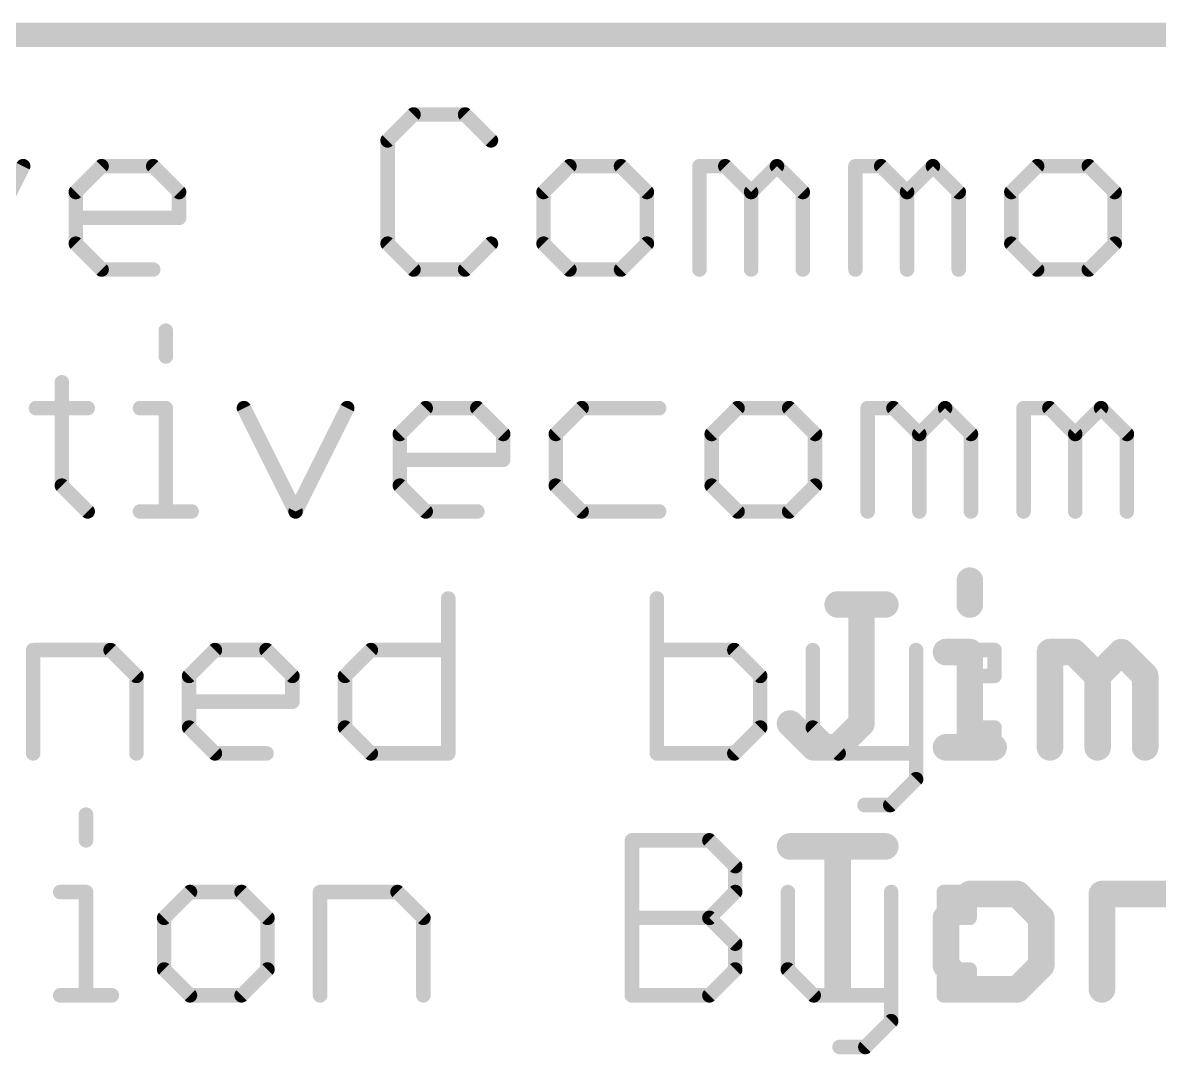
# Model space of a CAD drawing. Extents: x -16 to 95, y -11 to 53.
# Drawn here: x 27.64 to 39.58, y -10.7 to 0.13 of the extents above; entities that cross this region are included whole.
import ezdxf

# ---------------------------------------------------------------- set-up
doc = ezdxf.new("R2010")
doc.units = 0
for name, color, linetype in [('1', 12, 'CONTINUOUS'), ('16', 132, 'CONTINUOUS'), ('20', 53, 'CONTINUOUS'), ('51', 53, 'CONTINUOUS')]:
    doc.layers.add(name, color=color, linetype=linetype)

msp = doc.modelspace()

# ---------------------------------------------------------------- linework, layer by layer
at = {"layer": '1', "const_width": 0.254}
msp.add_lwpolyline([(0, 0), (59.69, 0)], dxfattribs=at)
at = {"layer": '16', "const_width": 0.254}
msp.add_lwpolyline([(0, 0), (59.69, 0)], dxfattribs=at)
at = {"layer": '20', "const_width": 0.2032}
msp.add_lwpolyline([(57.15, 0), (2.54, 0)], dxfattribs=at)
at = {"layer": '51'}
for points, const_width in [([(2.54, 0), (57.15, 0)], 0.254), ([(31.7453, -0.8368), (31.4742, -1.108)], 0.1524), ([(32.2877, -0.8368), (31.7453, -0.8368)], 0.1524), ([(32.5588, -1.108), (32.2877, -0.8368)], 0.1524), ([(31.4742, -1.108), (31.4742, -2.1926)], 0.1524), ([(27.105, -2.4638), (27.6474, -1.3791)], 0.1524), ([(28.1999, -1.6503), (28.471, -1.3791)], 0.1524), ([(28.471, -1.3791), (29.0134, -1.3791)], 0.1524), ([(29.0134, -1.3791), (29.2845, -1.6503)], 0.1524), ([(33.3825, -1.3791), (33.1113, -1.6503)], 0.1524), ([(33.9248, -1.3791), (33.3825, -1.3791)], 0.1524), ([(34.196, -1.6503), (33.9248, -1.3791)], 0.1524), ([(34.7485, -2.4638), (34.7485, -1.3791)], 0.1524), ([(34.7485, -1.3791), (35.0196, -1.3791)], 0.1524), ([(35.0196, -1.3791), (35.2908, -1.6503)], 0.1524), ([(35.2908, -1.6503), (35.562, -1.3791)], 0.1524), ([(35.562, -1.3791), (35.8331, -1.6503)], 0.1524), ([(36.3856, -2.4638), (36.3856, -1.3791)], 0.1524), ([(36.3856, -1.3791), (36.6568, -1.3791)], 0.1524), ([(36.6568, -1.3791), (36.928, -1.6503)], 0.1524), ([(36.928, -1.6503), (37.1991, -1.3791)], 0.1524), ([(37.1991, -1.3791), (37.4703, -1.6503)], 0.1524), ([(38.294, -1.3791), (38.0228, -1.6503)], 0.1524), ([(38.8363, -1.3791), (38.294, -1.3791)], 0.1524), ([(39.1075, -1.6503), (38.8363, -1.3791)], 0.1524), ([(28.1999, -2.1926), (28.1999, -1.6503)], 0.1524), ([(29.2845, -1.6503), (29.2845, -1.9215)], 0.1524), ([(33.1113, -1.6503), (33.1113, -2.1926)], 0.1524), ([(34.196, -2.1926), (34.196, -1.6503)], 0.1524), ([(35.2908, -1.6503), (35.2908, -2.4638)], 0.1524), ([(35.8331, -1.6503), (35.8331, -2.4638)], 0.1524), ([(36.928, -1.6503), (36.928, -2.4638)], 0.1524), ([(37.4703, -1.6503), (37.4703, -2.4638)], 0.1524), ([(38.0228, -1.6503), (38.0228, -2.1926)], 0.1524), ([(39.1075, -2.1926), (39.1075, -1.6503)], 0.1524), ([(29.2845, -1.9215), (28.1999, -1.9215)], 0.1524), ([(28.471, -2.4638), (28.1999, -2.1926)], 0.1524), ([(31.4742, -2.1926), (31.7453, -2.4638)], 0.1524), ([(32.2877, -2.4638), (32.5588, -2.1926)], 0.1524), ([(33.1113, -2.1926), (33.3825, -2.4638)], 0.1524), ([(33.9248, -2.4638), (34.196, -2.1926)], 0.1524), ([(38.0228, -2.1926), (38.294, -2.4638)], 0.1524), ([(38.8363, -2.4638), (39.1075, -2.1926)], 0.1524), ([(29.0134, -2.4638), (28.471, -2.4638)], 0.1524), ([(31.7453, -2.4638), (32.2877, -2.4638)], 0.1524), ([(33.3825, -2.4638), (33.9248, -2.4638)], 0.1524), ([(38.294, -2.4638), (38.8363, -2.4638)], 0.1524), ([(29.1451, -3.1056), (29.1451, -3.3768)], 0.1524), ([(28.0537, -3.648), (28.0537, -4.7326)], 0.1524), ([(27.7825, -3.9191), (28.3249, -3.9191)], 0.1524), ([(28.874, -3.9191), (29.1451, -3.9191)], 0.1524), ([(29.1451, -3.9191), (29.1451, -5.0038)], 0.1524), ([(29.9654, -3.9191), (30.5077, -5.0038)], 0.1524), ([(30.5077, -5.0038), (31.0501, -3.9191)], 0.1524), ([(31.6026, -4.1903), (31.8737, -3.9191)], 0.1524), ([(31.8737, -3.9191), (32.4161, -3.9191)], 0.1524), ([(32.4161, -3.9191), (32.6872, -4.1903)], 0.1524), ([(33.5109, -3.9191), (33.2397, -4.1903)], 0.1524), ([(34.3244, -3.9191), (33.5109, -3.9191)], 0.1524), ([(35.1481, -3.9191), (34.8769, -4.1903)], 0.1524), ([(35.6904, -3.9191), (35.1481, -3.9191)], 0.1524), ([(35.9615, -4.1903), (35.6904, -3.9191)], 0.1524), ([(36.514, -5.0038), (36.514, -3.9191)], 0.1524), ([(36.514, -3.9191), (36.7852, -3.9191)], 0.1524), ([(36.7852, -3.9191), (37.0564, -4.1903)], 0.1524), ([(37.0564, -4.1903), (37.3275, -3.9191)], 0.1524), ([(37.3275, -3.9191), (37.5987, -4.1903)], 0.1524), ([(38.1512, -5.0038), (38.1512, -3.9191)], 0.1524), ([(38.1512, -3.9191), (38.4224, -3.9191)], 0.1524), ([(38.4224, -3.9191), (38.6935, -4.1903)], 0.1524), ([(38.6935, -4.1903), (38.9647, -3.9191)], 0.1524), ([(38.9647, -3.9191), (39.2359, -4.1903)], 0.1524), ([(31.6026, -4.7326), (31.6026, -4.1903)], 0.1524), ([(32.6872, -4.1903), (32.6872, -4.4615)], 0.1524), ([(33.2397, -4.1903), (33.2397, -4.7326)], 0.1524), ([(34.8769, -4.1903), (34.8769, -4.7326)], 0.1524), ([(35.9615, -4.7326), (35.9615, -4.1903)], 0.1524), ([(37.0564, -4.1903), (37.0564, -5.0038)], 0.1524), ([(37.5987, -4.1903), (37.5987, -5.0038)], 0.1524), ([(38.6935, -4.1903), (38.6935, -5.0038)], 0.1524), ([(39.2359, -4.1903), (39.2359, -5.0038)], 0.1524), ([(32.6872, -4.4615), (31.6026, -4.4615)], 0.1524), ([(28.0537, -4.7326), (28.3249, -5.0038)], 0.1524), ([(31.8737, -5.0038), (31.6026, -4.7326)], 0.1524), ([(33.2397, -4.7326), (33.5109, -5.0038)], 0.1524), ([(34.8769, -4.7326), (35.1481, -5.0038)], 0.1524), ([(35.6904, -5.0038), (35.9615, -4.7326)], 0.1524), ([(28.874, -5.0038), (29.4163, -5.0038)], 0.1524), ([(32.4161, -5.0038), (31.8737, -5.0038)], 0.1524), ([(33.5109, -5.0038), (34.3244, -5.0038)], 0.1524), ([(35.1481, -5.0038), (35.6904, -5.0038)], 0.1524), ([(37.5868, -5.7304), (37.5868, -5.9804)], 0.2794), ([(32.1114, -5.9168), (32.1114, -7.5438)], 0.1524), ([(34.3011, -5.9168), (34.3011, -7.5438)], 0.1524), ([(36.1997, -5.9804), (36.6996, -5.9804)], 0.2794), ([(36.4496, -7.2303), (36.4496, -5.9804)], 0.2794), ([(27.7524, -7.5438), (27.7524, -6.4591)], 0.1524), ([(27.7524, -6.4591), (28.5659, -6.4591)], 0.1524), ([(28.5659, -6.4591), (28.8371, -6.7303)], 0.1524), ([(29.3896, -6.7303), (29.6608, -6.4591)], 0.1524), ([(29.6608, -6.4591), (30.2031, -6.4591)], 0.1524), ([(30.2031, -6.4591), (30.4743, -6.7303)], 0.1524), ([(31.0268, -6.7303), (31.2979, -6.4591)], 0.1524), ([(31.2979, -6.4591), (32.1114, -6.4591)], 0.1524), ([(35.1146, -6.4591), (34.3011, -6.4591)], 0.1524), ([(35.3857, -6.7303), (35.1146, -6.4591)], 0.1524), ([(35.9382, -6.4591), (35.9382, -7.2726)], 0.1524), ([(37.0229, -6.4591), (37.0229, -7.815)], 0.1524), ([(37.3369, -6.4804), (37.5868, -6.4804)], 0.2794), ([(37.5868, -6.4804), (37.5868, -7.4803)], 0.2794), ([(37.5754, -6.4591), (37.8466, -6.4591)], 0.1524), ([(37.5754, -6.7303), (37.5754, -6.4591)], 0.1524), ([(37.8466, -6.4591), (37.8466, -6.7303)], 0.1524), ([(38.4283, -7.4803), (38.4283, -6.4804)], 0.2794), ([(38.4283, -6.4804), (38.6783, -6.4804)], 0.2794), ([(38.6783, -6.4804), (38.9283, -6.7304)], 0.2794), ([(38.9283, -6.7304), (39.1782, -6.4804)], 0.2794), ([(39.1782, -6.4804), (39.4282, -6.7304)], 0.2794), ([(28.8371, -6.7303), (28.8371, -7.5438)], 0.1524), ([(29.3896, -7.2726), (29.3896, -6.7303)], 0.1524), ([(30.4743, -6.7303), (30.4743, -7.0015)], 0.1524), ([(31.0268, -7.2726), (31.0268, -6.7303)], 0.1524), ([(35.3857, -7.2726), (35.3857, -6.7303)], 0.1524), ([(37.8466, -6.7303), (37.5754, -6.7303)], 0.1524), ([(38.9283, -6.7304), (38.9283, -7.4803)], 0.2794), ([(39.4282, -6.7304), (39.4282, -7.4803)], 0.2794), ([(30.4743, -7.0015), (29.3896, -7.0015)], 0.1524), ([(35.6997, -7.2303), (35.9497, -7.4803)], 0.2794), ([(36.1997, -7.4803), (36.4496, -7.2303)], 0.2794), ([(29.6608, -7.5438), (29.3896, -7.2726)], 0.1524), ([(31.2979, -7.5438), (31.0268, -7.2726)], 0.1524), ([(35.1146, -7.5438), (35.3857, -7.2726)], 0.1524), ([(35.9382, -7.2726), (36.2094, -7.5438)], 0.1524), ([(37.5754, -7.2726), (37.8466, -7.2726)], 0.1524), ([(37.5754, -7.5438), (37.5754, -7.2726)], 0.1524), ([(37.8466, -7.2726), (37.8466, -7.5438)], 0.1524), ([(35.9497, -7.4803), (36.1997, -7.4803)], 0.2794), ([(37.3369, -7.4803), (37.8368, -7.4803)], 0.2794), ([(30.2031, -7.5438), (29.6608, -7.5438)], 0.1524), ([(32.1114, -7.5438), (31.2979, -7.5438)], 0.1524), ([(34.3011, -7.5438), (35.1146, -7.5438)], 0.1524), ([(36.2094, -7.5438), (37.0229, -7.5438)], 0.1524), ([(37.8466, -7.5438), (37.5754, -7.5438)], 0.1524), ([(37.0229, -7.815), (36.7517, -8.0861)], 0.1524), ([(28.3074, -8.1856), (28.3074, -8.4568)], 0.1524), ([(36.7517, -8.0861), (36.4806, -8.0861)], 0.1524), ([(34.0392, -10.0838), (34.0392, -8.4568)], 0.1524), ([(34.0392, -8.4568), (34.8527, -8.4568)], 0.1524), ([(34.8527, -8.4568), (35.1238, -8.728)], 0.1524), ([(35.6997, -8.5204), (36.6996, -8.5204)], 0.2794), ([(36.1997, -10.0203), (36.1997, -8.5204)], 0.2794), ([(35.1238, -8.728), (35.1238, -8.9991)], 0.1524), ([(28.0363, -8.9991), (28.3074, -8.9991)], 0.1524), ([(28.3074, -8.9991), (28.3074, -10.0838)], 0.1524), ([(29.3989, -8.9991), (29.1277, -9.2703)], 0.1524), ([(29.9412, -8.9991), (29.3989, -8.9991)], 0.1524), ([(30.2124, -9.2703), (29.9412, -8.9991)], 0.1524), ([(30.7649, -10.0838), (30.7649, -8.9991)], 0.1524), ([(30.7649, -8.9991), (31.5784, -8.9991)], 0.1524), ([(31.5784, -8.9991), (31.8495, -9.2703)], 0.1524), ([(35.1238, -8.9991), (34.8527, -9.2703)], 0.1524), ([(35.6763, -8.9991), (35.6763, -9.8126)], 0.1524), ([(36.761, -8.9991), (36.761, -10.355)], 0.1524), ([(37.5868, -9.0204), (37.3369, -9.2704)], 0.2794), ([(37.3135, -8.9991), (37.5846, -8.9991)], 0.1524), ([(37.3135, -9.2703), (37.3135, -8.9991)], 0.1524), ([(38.0868, -9.0204), (37.5868, -9.0204)], 0.2794), ([(37.5846, -8.9991), (37.5846, -9.2703)], 0.1524), ([(38.3368, -9.2704), (38.0868, -9.0204)], 0.2794), ([(38.974, -10.0203), (38.974, -9.0204)], 0.2794), ([(38.974, -9.0204), (39.724, -9.0204)], 0.2794), ([(37.3369, -9.2704), (37.3369, -9.7703)], 0.2794), ([(38.3368, -9.7703), (38.3368, -9.2704)], 0.2794), ([(29.1277, -9.2703), (29.1277, -9.8126)], 0.1524), ([(30.2124, -9.8126), (30.2124, -9.2703)], 0.1524), ([(31.8495, -9.2703), (31.8495, -10.0838)], 0.1524), ([(34.0392, -9.2703), (34.8527, -9.2703)], 0.1524), ([(34.8527, -9.2703), (35.1238, -9.5415)], 0.1524), ([(37.5846, -9.2703), (37.3135, -9.2703)], 0.1524), ([(35.1238, -9.5415), (35.1238, -9.8126)], 0.1524), ([(37.3369, -9.7703), (37.5868, -10.0203)], 0.2794), ([(38.0868, -10.0203), (38.3368, -9.7703)], 0.2794), ([(29.1277, -9.8126), (29.3989, -10.0838)], 0.1524), ([(29.9412, -10.0838), (30.2124, -9.8126)], 0.1524), ([(35.1238, -9.8126), (34.8527, -10.0838)], 0.1524), ([(35.6763, -9.8126), (35.9475, -10.0838)], 0.1524), ([(37.3135, -9.8126), (37.5846, -9.8126)], 0.1524), ([(37.3135, -10.0838), (37.3135, -9.8126)], 0.1524), ([(37.5846, -9.8126), (37.5846, -10.0838)], 0.1524), ([(37.5868, -10.0203), (38.0868, -10.0203)], 0.2794), ([(28.0363, -10.0838), (28.5786, -10.0838)], 0.1524), ([(29.3989, -10.0838), (29.9412, -10.0838)], 0.1524), ([(34.8527, -10.0838), (34.0392, -10.0838)], 0.1524), ([(35.9475, -10.0838), (36.761, -10.0838)], 0.1524), ([(37.5846, -10.0838), (37.3135, -10.0838)], 0.1524), ([(36.761, -10.355), (36.4898, -10.6261)], 0.1524), ([(36.4898, -10.6261), (36.2187, -10.6261)], 0.1524)]:
    msp.add_lwpolyline(points, dxfattribs=dict(at, const_width=const_width))
for points, const_width in [([(31.7453, -0.7987, 1), (31.7453, -0.8749)], 0.0762), ([(31.7723, -0.8638, 1), (31.7184, -0.8099)], 0.0762), ([(32.3146, -0.8099, 1), (32.2607, -0.8638)], 0.0762), ([(32.2877, -0.8749, 1), (32.2877, -0.7987)], 0.0762), ([(31.4472, -1.081, 1), (31.5011, -1.1349)], 0.0762), ([(31.5123, -1.108, 1), (31.4361, -1.108)], 0.0762), ([(32.5319, -1.1349, 1), (32.5858, -1.081)], 0.0762), ([(27.6814, -1.3962, 1), (27.6133, -1.3621)], 0.0762), ([(28.471, -1.341, 1), (28.471, -1.4172)], 0.0762), ([(28.498, -1.4061, 1), (28.4441, -1.3522)], 0.0762), ([(29.0403, -1.3522, 1), (28.9864, -1.4061)], 0.0762), ([(29.0134, -1.4172, 1), (29.0134, -1.341)], 0.0762), ([(33.3825, -1.341, 1), (33.3825, -1.4172)], 0.0762), ([(33.4094, -1.4061, 1), (33.3555, -1.3522)], 0.0762), ([(33.9518, -1.3522, 1), (33.8979, -1.4061)], 0.0762), ([(33.9248, -1.4172, 1), (33.9248, -1.341)], 0.0762), ([(34.7866, -1.3791, 1), (34.7104, -1.3791)], 0.0762), ([(34.7485, -1.341, 1), (34.7485, -1.4172)], 0.0762), ([(35.0466, -1.3522, 1), (34.9927, -1.4061)], 0.0762), ([(35.0196, -1.4172, 1), (35.0196, -1.341)], 0.0762), ([(35.5889, -1.3522, 1), (35.535, -1.4061)], 0.0762), ([(35.5889, -1.4061, 1), (35.535, -1.3522)], 0.0762), ([(36.4237, -1.3791, 1), (36.3475, -1.3791)], 0.0762), ([(36.3856, -1.341, 1), (36.3856, -1.4172)], 0.0762), ([(36.6837, -1.3522, 1), (36.6299, -1.4061)], 0.0762), ([(36.6568, -1.4172, 1), (36.6568, -1.341)], 0.0762), ([(37.2261, -1.3522, 1), (37.1722, -1.4061)], 0.0762), ([(37.2261, -1.4061, 1), (37.1722, -1.3522)], 0.0762), ([(38.294, -1.341, 1), (38.294, -1.4172)], 0.0762), ([(38.3209, -1.4061, 1), (38.267, -1.3522)], 0.0762), ([(38.8632, -1.3522, 1), (38.8093, -1.4061)], 0.0762), ([(38.8363, -1.4172, 1), (38.8363, -1.341)], 0.0762), ([(28.238, -1.6503, 1), (28.1618, -1.6503)], 0.0762), ([(28.1729, -1.6234, 1), (28.2268, -1.6772)], 0.0762), ([(29.3226, -1.6503, 1), (29.2464, -1.6503)], 0.0762), ([(29.2576, -1.6772, 1), (29.3115, -1.6234)], 0.0762), ([(33.1494, -1.6503, 1), (33.0732, -1.6503)], 0.0762), ([(33.0844, -1.6234, 1), (33.1383, -1.6772)], 0.0762), ([(34.2341, -1.6503, 1), (34.1579, -1.6503)], 0.0762), ([(34.169, -1.6772, 1), (34.2229, -1.6234)], 0.0762), ([(35.3289, -1.6503, 1), (35.2527, -1.6503)], 0.0762), ([(35.2639, -1.6234, 1), (35.3178, -1.6772)], 0.0762), ([(35.2639, -1.6772, 1), (35.3178, -1.6234)], 0.0762), ([(35.8712, -1.6503, 1), (35.795, -1.6503)], 0.0762), ([(35.8062, -1.6772, 1), (35.8601, -1.6234)], 0.0762), ([(36.9661, -1.6503, 1), (36.8899, -1.6503)], 0.0762), ([(36.901, -1.6234, 1), (36.9549, -1.6772)], 0.0762), ([(36.901, -1.6772, 1), (36.9549, -1.6234)], 0.0762), ([(37.5084, -1.6503, 1), (37.4322, -1.6503)], 0.0762), ([(37.4434, -1.6772, 1), (37.4972, -1.6234)], 0.0762), ([(38.0609, -1.6503, 1), (37.9847, -1.6503)], 0.0762), ([(37.9959, -1.6234, 1), (38.0497, -1.6772)], 0.0762), ([(39.1456, -1.6503, 1), (39.0694, -1.6503)], 0.0762), ([(39.0805, -1.6772, 1), (39.1344, -1.6234)], 0.0762), ([(28.1999, -1.8834, 1), (28.1999, -1.9596)], 0.0762), ([(29.2464, -1.9215, 1), (29.3226, -1.9215)], 0.0762), ([(29.2845, -1.9596, 1), (29.2845, -1.8834)], 0.0762), ([(28.2268, -2.1657, 1), (28.1729, -2.2196)], 0.0762), ([(31.5011, -2.1657, 1), (31.4472, -2.2196)], 0.0762), ([(32.5858, -2.2196, 1), (32.5319, -2.1657)], 0.0762), ([(33.1383, -2.1657, 1), (33.0844, -2.2196)], 0.0762), ([(34.2229, -2.2196, 1), (34.169, -2.1657)], 0.0762), ([(38.0497, -2.1657, 1), (37.9959, -2.2196)], 0.0762), ([(39.1344, -2.2196, 1), (39.0805, -2.1657)], 0.0762), ([(28.1618, -2.1926, 1), (28.238, -2.1926)], 0.0762), ([(31.4361, -2.1926, 1), (31.5123, -2.1926)], 0.0762), ([(33.0732, -2.1926, 1), (33.1494, -2.1926)], 0.0762), ([(34.1579, -2.1926, 1), (34.2341, -2.1926)], 0.0762), ([(37.9847, -2.1926, 1), (38.0609, -2.1926)], 0.0762), ([(39.0694, -2.1926, 1), (39.1456, -2.1926)], 0.0762), ([(28.471, -2.4257, 1), (28.471, -2.5019)], 0.0762), ([(28.4441, -2.4907, 1), (28.498, -2.4369)], 0.0762), ([(29.0134, -2.5019, 1), (29.0134, -2.4257)], 0.0762), ([(31.7453, -2.4257, 1), (31.7453, -2.5019)], 0.0762), ([(31.7184, -2.4907, 1), (31.7723, -2.4369)], 0.0762), ([(32.2607, -2.4369, 1), (32.3146, -2.4907)], 0.0762), ([(32.2877, -2.5019, 1), (32.2877, -2.4257)], 0.0762), ([(33.3825, -2.4257, 1), (33.3825, -2.5019)], 0.0762), ([(33.3555, -2.4907, 1), (33.4094, -2.4369)], 0.0762), ([(33.8979, -2.4369, 1), (33.9518, -2.4907)], 0.0762), ([(33.9248, -2.5019, 1), (33.9248, -2.4257)], 0.0762), ([(34.7104, -2.4638, 1), (34.7866, -2.4638)], 0.0762), ([(35.2527, -2.4638, 1), (35.3289, -2.4638)], 0.0762), ([(35.795, -2.4638, 1), (35.8712, -2.4638)], 0.0762), ([(36.3475, -2.4638, 1), (36.4237, -2.4638)], 0.0762), ([(36.8899, -2.4638, 1), (36.9661, -2.4638)], 0.0762), ([(37.4322, -2.4638, 1), (37.5084, -2.4638)], 0.0762), ([(38.294, -2.4257, 1), (38.294, -2.5019)], 0.0762), ([(38.267, -2.4907, 1), (38.3209, -2.4369)], 0.0762), ([(38.8093, -2.4369, 1), (38.8632, -2.4907)], 0.0762), ([(38.8363, -2.5019, 1), (38.8363, -2.4257)], 0.0762), ([(29.1832, -3.1056, 1), (29.107, -3.1056)], 0.0762), ([(29.107, -3.3768, 1), (29.1832, -3.3768)], 0.0762), ([(28.0918, -3.648, 1), (28.0156, -3.648)], 0.0762), ([(27.7825, -3.881, 1), (27.7825, -3.9572)], 0.0762), ([(28.3249, -3.9572, 1), (28.3249, -3.881)], 0.0762), ([(28.874, -3.881, 1), (28.874, -3.9572)], 0.0762), ([(29.1832, -3.9191, 1), (29.107, -3.9191)], 0.0762), ([(29.1451, -3.9572, 1), (29.1451, -3.881)], 0.0762), ([(29.9995, -3.9021, 1), (29.9313, -3.9362)], 0.0762), ([(31.0842, -3.9362, 1), (31.016, -3.9021)], 0.0762), ([(31.8737, -3.881, 1), (31.8737, -3.9572)], 0.0762), ([(31.9007, -3.9461, 1), (31.8468, -3.8922)], 0.0762), ([(32.443, -3.8922, 1), (32.3891, -3.9461)], 0.0762), ([(32.4161, -3.9572, 1), (32.4161, -3.881)], 0.0762), ([(33.5109, -3.881, 1), (33.5109, -3.9572)], 0.0762), ([(33.5378, -3.9461, 1), (33.484, -3.8922)], 0.0762), ([(34.3244, -3.9572, 1), (34.3244, -3.881)], 0.0762), ([(35.1481, -3.881, 1), (35.1481, -3.9572)], 0.0762), ([(35.175, -3.9461, 1), (35.1211, -3.8922)], 0.0762), ([(35.7173, -3.8922, 1), (35.6634, -3.9461)], 0.0762), ([(35.6904, -3.9572, 1), (35.6904, -3.881)], 0.0762), ([(36.5521, -3.9191, 1), (36.4759, -3.9191)], 0.0762), ([(36.514, -3.881, 1), (36.514, -3.9572)], 0.0762), ([(36.8121, -3.8922, 1), (36.7583, -3.9461)], 0.0762), ([(36.7852, -3.9572, 1), (36.7852, -3.881)], 0.0762), ([(37.3545, -3.8922, 1), (37.3006, -3.9461)], 0.0762), ([(37.3545, -3.9461, 1), (37.3006, -3.8922)], 0.0762), ([(38.1893, -3.9191, 1), (38.1131, -3.9191)], 0.0762), ([(38.1512, -3.881, 1), (38.1512, -3.9572)], 0.0762), ([(38.4493, -3.8922, 1), (38.3954, -3.9461)], 0.0762), ([(38.4224, -3.9572, 1), (38.4224, -3.881)], 0.0762), ([(38.9916, -3.8922, 1), (38.9378, -3.9461)], 0.0762), ([(38.9916, -3.9461, 1), (38.9378, -3.8922)], 0.0762), ([(31.6407, -4.1903, 1), (31.5645, -4.1903)], 0.0762), ([(31.5756, -4.1634, 1), (31.6295, -4.2172)], 0.0762), ([(32.7253, -4.1903, 1), (32.6491, -4.1903)], 0.0762), ([(32.6603, -4.2172, 1), (32.7142, -4.1634)], 0.0762), ([(33.2778, -4.1903, 1), (33.2016, -4.1903)], 0.0762), ([(33.2128, -4.1634, 1), (33.2667, -4.2172)], 0.0762), ([(34.915, -4.1903, 1), (34.8388, -4.1903)], 0.0762), ([(34.8499, -4.1634, 1), (34.9038, -4.2172)], 0.0762), ([(35.9996, -4.1903, 1), (35.9234, -4.1903)], 0.0762), ([(35.9346, -4.2172, 1), (35.9885, -4.1634)], 0.0762), ([(37.0945, -4.1903, 1), (37.0183, -4.1903)], 0.0762), ([(37.0294, -4.1634, 1), (37.0833, -4.2172)], 0.0762), ([(37.0294, -4.2172, 1), (37.0833, -4.1634)], 0.0762), ([(37.6368, -4.1903, 1), (37.5606, -4.1903)], 0.0762), ([(37.5718, -4.2172, 1), (37.6256, -4.1634)], 0.0762), ([(38.7316, -4.1903, 1), (38.6554, -4.1903)], 0.0762), ([(38.6666, -4.1634, 1), (38.7205, -4.2172)], 0.0762), ([(38.6666, -4.2172, 1), (38.7205, -4.1634)], 0.0762), ([(39.274, -4.1903, 1), (39.1978, -4.1903)], 0.0762), ([(39.2089, -4.2172, 1), (39.2628, -4.1634)], 0.0762), ([(31.6026, -4.4234, 1), (31.6026, -4.4996)], 0.0762), ([(32.6872, -4.4996, 1), (32.6872, -4.4234)], 0.0762), ([(32.6491, -4.4615, 1), (32.7253, -4.4615)], 0.0762), ([(28.0806, -4.7057, 1), (28.0268, -4.7596)], 0.0762), ([(28.0156, -4.7326, 1), (28.0918, -4.7326)], 0.0762), ([(31.6295, -4.7057, 1), (31.5756, -4.7596)], 0.0762), ([(31.5645, -4.7326, 1), (31.6407, -4.7326)], 0.0762), ([(33.2667, -4.7057, 1), (33.2128, -4.7596)], 0.0762), ([(33.2016, -4.7326, 1), (33.2778, -4.7326)], 0.0762), ([(34.9038, -4.7057, 1), (34.8499, -4.7596)], 0.0762), ([(34.8388, -4.7326, 1), (34.915, -4.7326)], 0.0762), ([(35.9234, -4.7326, 1), (35.9996, -4.7326)], 0.0762), ([(35.9885, -4.7596, 1), (35.9346, -4.7057)], 0.0762), ([(28.2979, -5.0307, 1), (28.3518, -4.9769)], 0.0762), ([(28.874, -4.9657, 1), (28.874, -5.0419)], 0.0762), ([(29.107, -5.0038, 1), (29.1832, -5.0038)], 0.0762), ([(29.4163, -5.0419, 1), (29.4163, -4.9657)], 0.0762), ([(30.4737, -4.9868, 1), (30.5418, -5.0208)], 0.0762), ([(30.4737, -5.0208, 1), (30.5418, -4.9868)], 0.0762), ([(31.8737, -4.9657, 1), (31.8737, -5.0419)], 0.0762), ([(31.8468, -5.0307, 1), (31.9007, -4.9769)], 0.0762), ([(32.4161, -5.0419, 1), (32.4161, -4.9657)], 0.0762), ([(33.5109, -4.9657, 1), (33.5109, -5.0419)], 0.0762), ([(33.484, -5.0307, 1), (33.5378, -4.9769)], 0.0762), ([(34.3244, -5.0419, 1), (34.3244, -4.9657)], 0.0762), ([(35.1481, -4.9657, 1), (35.1481, -5.0419)], 0.0762), ([(35.1211, -5.0307, 1), (35.175, -4.9769)], 0.0762), ([(35.6634, -4.9769, 1), (35.7173, -5.0307)], 0.0762), ([(35.6904, -5.0419, 1), (35.6904, -4.9657)], 0.0762), ([(36.4759, -5.0038, 1), (36.5521, -5.0038)], 0.0762), ([(37.0183, -5.0038, 1), (37.0945, -5.0038)], 0.0762), ([(37.5606, -5.0038, 1), (37.6368, -5.0038)], 0.0762), ([(38.1131, -5.0038, 1), (38.1893, -5.0038)], 0.0762), ([(38.6554, -5.0038, 1), (38.7316, -5.0038)], 0.0762), ([(39.1978, -5.0038, 1), (39.274, -5.0038)], 0.0762), ([(37.6567, -5.7304, 1), (37.517, -5.7304)], 0.1397), ([(32.1495, -5.9168, 1), (32.0733, -5.9168)], 0.0762), ([(34.3392, -5.9168, 1), (34.263, -5.9168)], 0.0762), ([(36.1997, -5.9106, 1), (36.1997, -6.0503)], 0.1397), ([(36.5195, -5.9804, 1), (36.3798, -5.9804)], 0.1397), ([(36.6996, -6.0503, 1), (36.6996, -5.9106)], 0.1397), ([(37.517, -5.9804, 1), (37.6567, -5.9804)], 0.1397), ([(27.7905, -6.4591, 1), (27.7143, -6.4591)], 0.0762), ([(27.7524, -6.421, 1), (27.7524, -6.4972)], 0.0762), ([(28.5929, -6.4322, 1), (28.539, -6.4861)], 0.0762), ([(28.5659, -6.4972, 1), (28.5659, -6.421)], 0.0762), ([(29.6608, -6.421, 1), (29.6608, -6.4972)], 0.0762), ([(29.6877, -6.4861, 1), (29.6338, -6.4322)], 0.0762), ([(30.23, -6.4322, 1), (30.1762, -6.4861)], 0.0762), ([(30.2031, -6.4972, 1), (30.2031, -6.421)], 0.0762), ([(31.2979, -6.421, 1), (31.2979, -6.4972)], 0.0762), ([(31.3249, -6.4861, 1), (31.271, -6.4322)], 0.0762), ([(32.1114, -6.4972, 1), (32.1114, -6.421)], 0.0762), ([(34.3011, -6.421, 1), (34.3011, -6.4972)], 0.0762), ([(35.1415, -6.4322, 1), (35.0876, -6.4861)], 0.0762), ([(35.1146, -6.4972, 1), (35.1146, -6.421)], 0.0762), ([(35.9763, -6.4591, 1), (35.9001, -6.4591)], 0.0762), ([(37.061, -6.4591, 1), (36.9848, -6.4591)], 0.0762), ([(37.3369, -6.4105, 1), (37.3369, -6.5502)], 0.1397), ([(37.6567, -6.4804, 1), (37.517, -6.4804)], 0.1397), ([(37.5754, -6.421, 1), (37.5754, -6.4972)], 0.0762), ([(37.6135, -6.4591, 1), (37.5373, -6.4591)], 0.0762), ([(37.5868, -6.5502, 1), (37.5868, -6.4105)], 0.1397), ([(37.8847, -6.4591, 1), (37.8085, -6.4591)], 0.0762), ([(37.8466, -6.4972, 1), (37.8466, -6.421)], 0.0762), ([(38.4283, -6.4105, 1), (38.4283, -6.5502)], 0.1397), ([(38.4981, -6.4804, 1), (38.3584, -6.4804)], 0.1397), ([(38.7277, -6.431, 1), (38.6289, -6.5298)], 0.1397), ([(38.6783, -6.5502, 1), (38.6783, -6.4105)], 0.1397), ([(39.2276, -6.431, 1), (39.1288, -6.5298)], 0.1397), ([(39.2276, -6.5298, 1), (39.1288, -6.431)], 0.1397), ([(28.8752, -6.7303, 1), (28.799, -6.7303)], 0.0762), ([(28.8102, -6.7572, 1), (28.8641, -6.7034)], 0.0762), ([(29.4277, -6.7303, 1), (29.3515, -6.7303)], 0.0762), ([(29.3627, -6.7034, 1), (29.4165, -6.7572)], 0.0762), ([(30.5124, -6.7303, 1), (30.4362, -6.7303)], 0.0762), ([(30.4473, -6.7572, 1), (30.5012, -6.7034)], 0.0762), ([(31.0649, -6.7303, 1), (30.9887, -6.7303)], 0.0762), ([(30.9998, -6.7034, 1), (31.0537, -6.7572)], 0.0762), ([(35.4238, -6.7303, 1), (35.3476, -6.7303)], 0.0762), ([(35.3588, -6.7572, 1), (35.4127, -6.7034)], 0.0762), ([(37.5754, -6.6922, 1), (37.5754, -6.7684)], 0.0762), ([(37.8466, -6.7684, 1), (37.8466, -6.6922)], 0.0762), ([(38.9981, -6.7304, 1), (38.8584, -6.7304)], 0.1397), ([(38.8789, -6.681, 1), (38.9776, -6.7798)], 0.1397), ([(38.8789, -6.7798, 1), (38.9776, -6.681)], 0.1397), ([(39.4981, -6.7304, 1), (39.3584, -6.7304)], 0.1397), ([(39.3788, -6.7798, 1), (39.4776, -6.681)], 0.1397), ([(37.5373, -6.7303, 1), (37.6135, -6.7303)], 0.0762), ([(37.8085, -6.7303, 1), (37.8847, -6.7303)], 0.0762), ([(29.3896, -6.9634, 1), (29.3896, -7.0396)], 0.0762), ([(30.4362, -7.0015, 1), (30.5124, -7.0015)], 0.0762), ([(30.4743, -7.0396, 1), (30.4743, -6.9634)], 0.0762), ([(35.7491, -7.1809, 1), (35.6503, -7.2797)], 0.1397), ([(36.499, -7.2797, 1), (36.4002, -7.1809)], 0.1397), ([(29.4165, -7.2457, 1), (29.3627, -7.2996)], 0.0762), ([(29.3515, -7.2726, 1), (29.4277, -7.2726)], 0.0762), ([(31.0537, -7.2457, 1), (30.9998, -7.2996)], 0.0762), ([(30.9887, -7.2726, 1), (31.0649, -7.2726)], 0.0762), ([(35.3476, -7.2726, 1), (35.4238, -7.2726)], 0.0762), ([(35.4127, -7.2996, 1), (35.3588, -7.2457)], 0.0762), ([(35.9652, -7.2457, 1), (35.9113, -7.2996)], 0.0762), ([(35.9001, -7.2726, 1), (35.9763, -7.2726)], 0.0762), ([(36.3798, -7.2303, 1), (36.5195, -7.2303)], 0.1397), ([(37.5754, -7.2345, 1), (37.5754, -7.3107)], 0.0762), ([(37.6135, -7.2726, 1), (37.5373, -7.2726)], 0.0762), ([(37.8847, -7.2726, 1), (37.8085, -7.2726)], 0.0762), ([(37.8466, -7.3107, 1), (37.8466, -7.2345)], 0.0762), ([(35.9497, -7.4105, 1), (35.9497, -7.5502)], 0.1397), ([(35.9003, -7.5297, 1), (35.9991, -7.4309)], 0.1397), ([(36.1503, -7.4309, 1), (36.2491, -7.5297)], 0.1397), ([(36.1997, -7.5502, 1), (36.1997, -7.4105)], 0.1397), ([(37.3369, -7.4105, 1), (37.3369, -7.5502)], 0.1397), ([(37.8368, -7.5502, 1), (37.8368, -7.4105)], 0.1397), ([(27.7143, -7.5438, 1), (27.7905, -7.5438)], 0.0762), ([(28.799, -7.5438, 1), (28.8752, -7.5438)], 0.0762), ([(29.6608, -7.5057, 1), (29.6608, -7.5819)], 0.0762), ([(29.6338, -7.5707, 1), (29.6877, -7.5169)], 0.0762), ([(30.2031, -7.5819, 1), (30.2031, -7.5057)], 0.0762), ([(31.2979, -7.5057, 1), (31.2979, -7.5819)], 0.0762), ([(31.271, -7.5707, 1), (31.3249, -7.5169)], 0.0762), ([(32.0733, -7.5438, 1), (32.1495, -7.5438)], 0.0762), ([(32.1114, -7.5819, 1), (32.1114, -7.5057)], 0.0762), ([(34.3011, -7.5057, 1), (34.3011, -7.5819)], 0.0762), ([(34.263, -7.5438, 1), (34.3392, -7.5438)], 0.0762), ([(35.0876, -7.5169, 1), (35.1415, -7.5707)], 0.0762), ([(35.1146, -7.5819, 1), (35.1146, -7.5057)], 0.0762), ([(36.2094, -7.5057, 1), (36.2094, -7.5819)], 0.0762), ([(36.1825, -7.5707, 1), (36.2363, -7.5169)], 0.0762), ([(37.0229, -7.5819, 1), (37.0229, -7.5057)], 0.0762), ([(37.517, -7.4803, 1), (37.6567, -7.4803)], 0.1397), ([(37.5754, -7.5057, 1), (37.5754, -7.5819)], 0.0762), ([(37.5373, -7.5438, 1), (37.6135, -7.5438)], 0.0762), ([(37.8085, -7.5438, 1), (37.8847, -7.5438)], 0.0762), ([(37.8466, -7.5819, 1), (37.8466, -7.5057)], 0.0762), ([(38.3584, -7.4803, 1), (38.4981, -7.4803)], 0.1397), ([(38.8584, -7.4803, 1), (38.9981, -7.4803)], 0.1397), ([(39.3584, -7.4803, 1), (39.4981, -7.4803)], 0.1397), ([(37.0498, -7.8419, 1), (36.9959, -7.788)], 0.0762), ([(36.9848, -7.815, 1), (37.061, -7.815)], 0.0762), ([(28.3455, -8.1856, 1), (28.2693, -8.1856)], 0.0762), ([(36.4806, -8.048, 1), (36.4806, -8.1242)], 0.0762), ([(36.7248, -8.0592, 1), (36.7787, -8.1131)], 0.0762), ([(36.7517, -8.1242, 1), (36.7517, -8.048)], 0.0762), ([(28.2693, -8.4568, 1), (28.3455, -8.4568)], 0.0762), ([(34.0773, -8.4568, 1), (34.0011, -8.4568)], 0.0762), ([(34.0392, -8.4187, 1), (34.0392, -8.4949)], 0.0762), ([(34.8796, -8.4299, 1), (34.8257, -8.4838)], 0.0762), ([(34.8527, -8.4949, 1), (34.8527, -8.4187)], 0.0762), ([(35.6997, -8.4506, 1), (35.6997, -8.5903)], 0.1397), ([(36.2695, -8.5204, 1), (36.1298, -8.5204)], 0.1397), ([(36.6996, -8.5903, 1), (36.6996, -8.4506)], 0.1397), ([(35.1619, -8.728, 1), (35.0857, -8.728)], 0.0762), ([(35.0969, -8.7549, 1), (35.1508, -8.701)], 0.0762), ([(28.0363, -8.961, 1), (28.0363, -9.0372)], 0.0762), ([(28.3455, -8.9991, 1), (28.2693, -8.9991)], 0.0762), ([(28.3074, -9.0372, 1), (28.3074, -8.961)], 0.0762), ([(29.3989, -8.961, 1), (29.3989, -9.0372)], 0.0762), ([(29.4258, -9.0261, 1), (29.3719, -8.9722)], 0.0762), ([(29.9681, -8.9722, 1), (29.9143, -9.0261)], 0.0762), ([(29.9412, -9.0372, 1), (29.9412, -8.961)], 0.0762), ([(30.803, -8.9991, 1), (30.7268, -8.9991)], 0.0762), ([(30.7649, -8.961, 1), (30.7649, -9.0372)], 0.0762), ([(31.6053, -8.9722, 1), (31.5514, -9.0261)], 0.0762), ([(31.5784, -9.0372, 1), (31.5784, -8.961)], 0.0762), ([(35.1508, -9.0261, 1), (35.0969, -8.9722)], 0.0762), ([(35.7144, -8.9991, 1), (35.6382, -8.9991)], 0.0762), ([(36.7991, -8.9991, 1), (36.7229, -8.9991)], 0.0762), ([(37.3135, -8.961, 1), (37.3135, -9.0372)], 0.0762), ([(37.3516, -8.9991, 1), (37.2754, -8.9991)], 0.0762), ([(37.5868, -8.9505, 1), (37.5868, -9.0902)], 0.1397), ([(37.6362, -9.0698, 1), (37.5374, -8.971)], 0.1397), ([(37.6227, -8.9991, 1), (37.5465, -8.9991)], 0.0762), ([(37.5846, -9.0372, 1), (37.5846, -8.961)], 0.0762), ([(38.1362, -8.971, 1), (38.0374, -9.0698)], 0.1397), ([(38.0868, -9.0902, 1), (38.0868, -8.9505)], 0.1397), ([(38.974, -8.9505, 1), (38.974, -9.0902)], 0.1397), ([(39.0439, -9.0204, 1), (38.9042, -9.0204)], 0.1397), ([(35.0857, -8.9991, 1), (35.1619, -8.9991)], 0.0762), ([(37.4067, -9.2704, 1), (37.267, -9.2704)], 0.1397), ([(37.2875, -9.221, 1), (37.3862, -9.3198)], 0.1397), ([(38.4066, -9.2704, 1), (38.2669, -9.2704)], 0.1397), ([(38.2874, -9.3198, 1), (38.3862, -9.221)], 0.1397), ([(29.1658, -9.2703, 1), (29.0896, -9.2703)], 0.0762), ([(29.1008, -9.2434, 1), (29.1546, -9.2972)], 0.0762), ([(30.2505, -9.2703, 1), (30.1743, -9.2703)], 0.0762), ([(30.1854, -9.2972, 1), (30.2393, -9.2434)], 0.0762), ([(31.8876, -9.2703, 1), (31.8114, -9.2703)], 0.0762), ([(31.8226, -9.2972, 1), (31.8765, -9.2434)], 0.0762), ([(34.0392, -9.2322, 1), (34.0392, -9.3084)], 0.0762), ([(34.8796, -9.2434, 1), (34.8257, -9.2972)], 0.0762), ([(34.8257, -9.2434, 1), (34.8796, -9.2972)], 0.0762), ([(34.8527, -9.3084, 1), (34.8527, -9.2322)], 0.0762), ([(37.3135, -9.2322, 1), (37.3135, -9.3084)], 0.0762), ([(37.2754, -9.2703, 1), (37.3516, -9.2703)], 0.0762), ([(37.5465, -9.2703, 1), (37.6227, -9.2703)], 0.0762), ([(37.5846, -9.3084, 1), (37.5846, -9.2322)], 0.0762), ([(35.1619, -9.5415, 1), (35.0857, -9.5415)], 0.0762), ([(35.0969, -9.5684, 1), (35.1508, -9.5145)], 0.0762), ([(37.3862, -9.7209, 1), (37.2875, -9.8197)], 0.1397), ([(38.3862, -9.8197, 1), (38.2874, -9.7209)], 0.1397), ([(29.1546, -9.7857, 1), (29.1008, -9.8396)], 0.0762), ([(29.0896, -9.8126, 1), (29.1658, -9.8126)], 0.0762), ([(30.1743, -9.8126, 1), (30.2505, -9.8126)], 0.0762), ([(30.2393, -9.8396, 1), (30.1854, -9.7857)], 0.0762), ([(35.0857, -9.8126, 1), (35.1619, -9.8126)], 0.0762), ([(35.1508, -9.8396, 1), (35.0969, -9.7857)], 0.0762), ([(35.7033, -9.7857, 1), (35.6494, -9.8396)], 0.0762), ([(35.6382, -9.8126, 1), (35.7144, -9.8126)], 0.0762), ([(37.267, -9.7703, 1), (37.4067, -9.7703)], 0.1397), ([(37.3135, -9.7745, 1), (37.3135, -9.8507)], 0.0762), ([(37.3516, -9.8126, 1), (37.2754, -9.8126)], 0.0762), ([(37.6227, -9.8126, 1), (37.5465, -9.8126)], 0.0762), ([(37.5846, -9.8507, 1), (37.5846, -9.7745)], 0.0762), ([(38.2669, -9.7703, 1), (38.4066, -9.7703)], 0.1397), ([(37.5868, -9.9505, 1), (37.5868, -10.0902)], 0.1397), ([(37.5374, -10.0697, 1), (37.6362, -9.9709)], 0.1397), ([(38.0374, -9.9709, 1), (38.1362, -10.0697)], 0.1397), ([(38.0868, -10.0902, 1), (38.0868, -9.9505)], 0.1397), ([(28.0363, -10.0457, 1), (28.0363, -10.1219)], 0.0762), ([(28.5786, -10.1219, 1), (28.5786, -10.0457)], 0.0762), ([(29.3989, -10.0457, 1), (29.3989, -10.1219)], 0.0762), ([(29.3719, -10.1107, 1), (29.4258, -10.0569)], 0.0762), ([(29.9143, -10.0569, 1), (29.9681, -10.1107)], 0.0762), ([(29.9412, -10.1219, 1), (29.9412, -10.0457)], 0.0762), ([(34.0392, -10.0457, 1), (34.0392, -10.1219)], 0.0762), ([(34.8257, -10.0569, 1), (34.8796, -10.1107)], 0.0762), ([(34.8527, -10.1219, 1), (34.8527, -10.0457)], 0.0762), ([(35.9475, -10.0457, 1), (35.9475, -10.1219)], 0.0762), ([(35.9205, -10.1107, 1), (35.9744, -10.0569)], 0.0762), ([(36.1298, -10.0203, 1), (36.2695, -10.0203)], 0.1397), ([(36.761, -10.1219, 1), (36.761, -10.0457)], 0.0762), ([(37.3135, -10.0457, 1), (37.3135, -10.1219)], 0.0762), ([(37.5846, -10.1219, 1), (37.5846, -10.0457)], 0.0762), ([(38.9042, -10.0203, 1), (39.0439, -10.0203)], 0.1397), ([(28.2693, -10.0838, 1), (28.3455, -10.0838)], 0.0762), ([(30.7268, -10.0838, 1), (30.803, -10.0838)], 0.0762), ([(31.8114, -10.0838, 1), (31.8876, -10.0838)], 0.0762), ([(34.0011, -10.0838, 1), (34.0773, -10.0838)], 0.0762), ([(37.2754, -10.0838, 1), (37.3516, -10.0838)], 0.0762), ([(37.5465, -10.0838, 1), (37.6227, -10.0838)], 0.0762), ([(36.7229, -10.355, 1), (36.7991, -10.355)], 0.0762), ([(36.7879, -10.3819, 1), (36.734, -10.328)], 0.0762), ([(36.2187, -10.588, 1), (36.2187, -10.6642)], 0.0762), ([(36.4629, -10.5992, 1), (36.5168, -10.6531)], 0.0762), ([(36.4898, -10.6642, 1), (36.4898, -10.588)], 0.0762)]:
    msp.add_lwpolyline(points, format="xyb", dxfattribs=dict(at, const_width=const_width))

doc.saveas('drawing.dxf')
